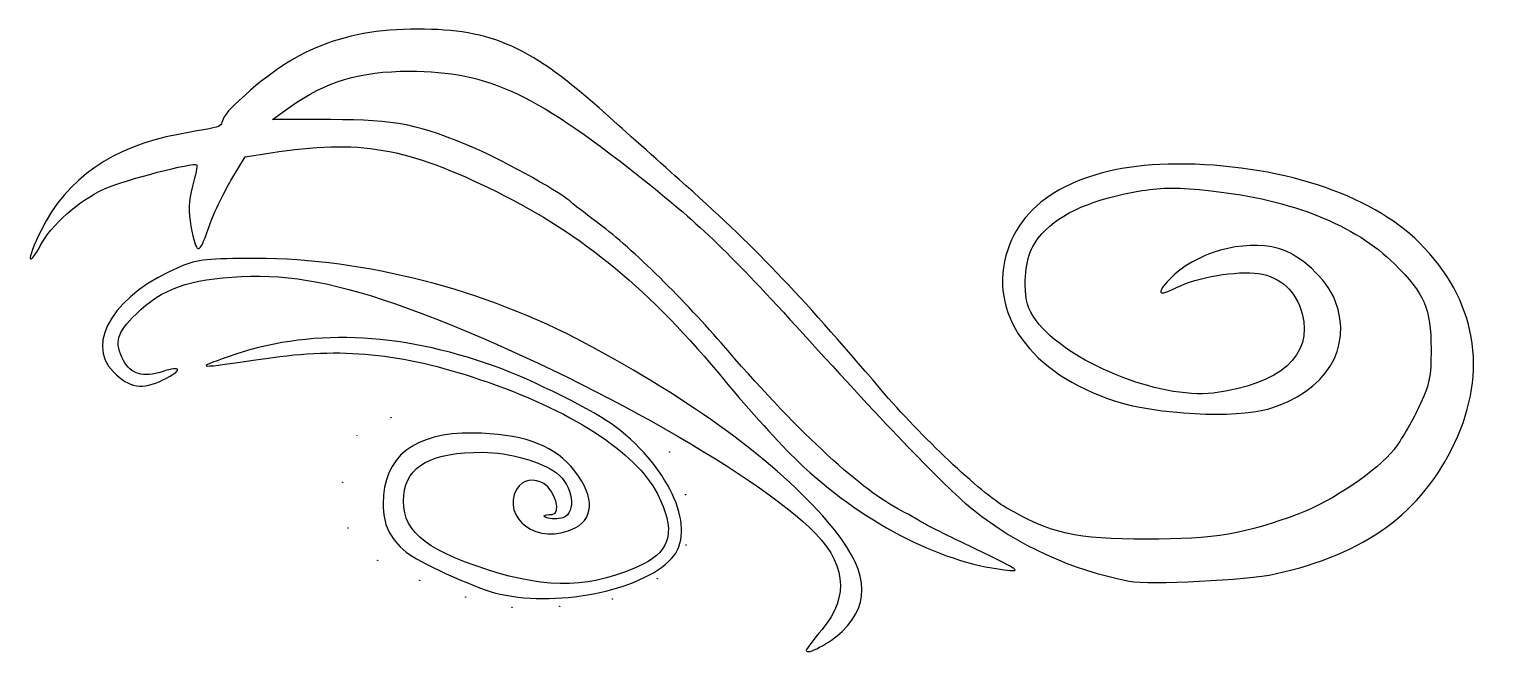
# Model space of a CAD drawing. Header units: centimetres. Extents: x -5.2 to 4.9, y -2.3 to 2.
import ezdxf

# ---------------------------------------------------------------- set-up
doc = ezdxf.new("R2010")
doc.units = ezdxf.units.CM
doc.header["$MEASUREMENT"] = 0
doc.header["$XCLIPFRAME"] = 0
doc.layers.add('Layer 1', color=7, linetype='Continuous')
picture_1 = doc.add_image_def('image1.jpg', size_in_pixel=(12, 12))
picture_2 = doc.add_image_def('image2.jpg', size_in_pixel=(13, 12))
picture_3 = doc.add_image_def('image3.jpg', size_in_pixel=(10, 10))
picture_4 = doc.add_image_def('image4.jpg', size_in_pixel=(13, 13))
picture_5 = doc.add_image_def('image5.jpg', size_in_pixel=(13, 12))
picture_6 = doc.add_image_def('image6.jpg', size_in_pixel=(15, 14))
picture_7 = doc.add_image_def('image7.jpg', size_in_pixel=(14, 13))
picture_8 = doc.add_image_def('image8.jpg', size_in_pixel=(13, 13))
picture_9 = doc.add_image_def('image9.jpg', size_in_pixel=(12, 11))
picture_10 = doc.add_image_def('image10.jpg', size_in_pixel=(10, 10))
picture_11 = doc.add_image_def('image11.jpg', size_in_pixel=(9, 8))
picture_12 = doc.add_image_def('image12.jpg', size_in_pixel=(15, 14))
picture_13 = doc.add_image_def('image13.jpg', size_in_pixel=(15, 14))
picture_14 = doc.add_image_def('image14.jpg', size_in_pixel=(15, 15))

msp = doc.modelspace()

# ---------------------------------------------------------------- linework, layer by layer
at = {"layer": 'Layer 1'}
for points, knots in [([(2.415, -1.763), (2.017, -1.686), (1.646, -1.517), (1.343, -1.273), (1.343, -1.273), (1.163, -1.128), (0.799, -0.754), (0.217, -0.113), (0.217, -0.113), (-0.303, 0.46), (-0.509, 0.661), (-0.879, 0.958), (-0.879, 0.958), (-1.663, 1.588), (-1.988, 1.741), (-2.537, 1.742), (-2.537, 1.742), (-2.879, 1.742), (-3.116, 1.671), (-3.357, 1.497), (-3.357, 1.497), (-3.357, 1.497), (-3.48, 1.409), (-3.48, 1.409), (-3.48, 1.409), (-3.48, 1.409), (-3.079, 1.409), (-3.079, 1.409), (-3.079, 1.409), (-2.628, 1.409), (-2.474, 1.378), (-2.077, 1.208), (-2.077, 1.208), (-1.879, 1.123), (-1.463, 0.889), (-1.422, 0.839), (-1.422, 0.839), (-1.414, 0.83), (-1.337, 0.771), (-1.25, 0.707), (-1.25, 0.707), (-1.034, 0.549), (-0.668, 0.193), (-0.393, -0.125), (-0.393, -0.125), (0.119, -0.718), (0.543, -1.115), (0.823, -1.265), (0.823, -1.265), (0.891, -1.301), (0.964, -1.342), (0.986, -1.357), (0.986, -1.357), (1.008, -1.371), (1.175, -1.455), (1.356, -1.542), (1.356, -1.542), (1.672, -1.694), (1.681, -1.7), (1.555, -1.685), (1.555, -1.685), (1.103, -1.632), (0.566, -1.35), (0.137, -0.941), (0.137, -0.941), (0.018, -0.827), (-0.208, -0.579), (-0.365, -0.388), (-0.365, -0.388), (-0.883, 0.24), (-1.341, 0.619), (-1.938, 0.914), (-1.938, 0.914), (-2.555, 1.22), (-2.883, 1.276), (-3.49, 1.181), (-3.49, 1.181), (-3.49, 1.181), (-3.667, 1.153), (-3.667, 1.153), (-3.667, 1.153), (-3.667, 1.153), (-3.765, 0.99), (-3.765, 0.99), (-3.765, 0.99), (-3.82, 0.9), (-3.89, 0.75), (-3.922, 0.657), (-3.922, 0.657), (-3.985, 0.473), (-4.002, 0.476), (-4.04, 0.677), (-4.04, 0.677), (-4.059, 0.775), (-4.056, 0.847), (-4.029, 0.951), (-4.029, 0.951), (-4.009, 1.028), (-3.996, 1.095), (-4, 1.099), (-4, 1.099), (-4.02, 1.119), (-4.495, 0.995), (-4.63, 0.935), (-4.63, 0.935), (-4.811, 0.854), (-5.004, 0.684), (-5.077, 0.541), (-5.077, 0.541), (-5.106, 0.484), (-5.136, 0.445), (-5.145, 0.453), (-5.145, 0.453), (-5.153, 0.462), (-5.12, 0.549), (-5.072, 0.648), (-5.072, 0.648), (-4.897, 1.004), (-4.571, 1.226), (-4.129, 1.308), (-4.129, 1.308), (-3.715, 1.383), (-3.892, 1.339), (-3.781, 1.47), (-3.781, 1.47), (-3.375, 1.877), (-3.018, 2.031), (-2.48, 2.031), (-2.48, 2.031), (-1.966, 2.031), (-1.702, 1.911), (-1.184, 1.447), (-1.184, 1.447), (-1.06, 1.336), (-0.834, 1.134), (-0.681, 0.997), (-0.681, 0.997), (-0.161, 0.534), (0.129, 0.233), (0.706, -0.445), (0.706, -0.445), (0.984, -0.771), (1.39, -1.154), (1.569, -1.258), (1.569, -1.258), (1.874, -1.436), (2.049, -1.475), (2.534, -1.475), (2.534, -1.475), (3.001, -1.475), (3.221, -1.438), (3.582, -1.3), (3.582, -1.3), (3.819, -1.209), (4.119, -1.007), (4.237, -0.858), (4.237, -0.858), (4.283, -0.8), (4.359, -0.671), (4.406, -0.572), (4.406, -0.572), (4.482, -0.411), (4.492, -0.364), (4.492, -0.166), (4.492, -0.166), (4.491, 0.11), (4.448, 0.212), (4.241, 0.417), (4.241, 0.417), (3.97, 0.686), (3.537, 0.858), (2.979, 0.92), (2.979, 0.92), (2.753, 0.945), (2.642, 0.945), (2.503, 0.921), (2.503, 0.921), (2.168, 0.865), (1.948, 0.77), (1.815, 0.625), (1.815, 0.625), (1.733, 0.537), (1.7, 0.435), (1.7, 0.273), (1.7, 0.273), (1.7, 0.161), (1.715, 0.113), (1.776, 0.028), (1.776, 0.028), (1.98, -0.253), (2.622, -0.515), (2.993, -0.47), (2.993, -0.47), (3.454, -0.413), (3.682, -0.21), (3.605, 0.075), (3.605, 0.075), (3.563, 0.231), (3.457, 0.328), (3.305, 0.351), (3.305, 0.351), (3.159, 0.373), (2.878, 0.325), (2.74, 0.255), (2.74, 0.255), (2.614, 0.191), (2.598, 0.212), (2.694, 0.313), (2.694, 0.313), (2.867, 0.495), (3.201, 0.589), (3.442, 0.524), (3.442, 0.524), (3.591, 0.483), (3.775, 0.314), (3.832, 0.164), (3.832, 0.164), (3.957, -0.162), (3.769, -0.463), (3.369, -0.58), (3.369, -0.58), (3.146, -0.645), (2.601, -0.617), (2.32, -0.526), (2.32, -0.526), (1.733, -0.336), (1.435, 0.082), (1.579, 0.515), (1.579, 0.515), (1.703, 0.888), (2.124, 1.101), (2.74, 1.104), (2.74, 1.104), (3.435, 1.106), (4.078, 0.898), (4.412, 0.563), (4.412, 0.563), (4.804, 0.17), (4.889, -0.317), (4.654, -0.814), (4.654, -0.814), (4.426, -1.295), (4.041, -1.575), (3.42, -1.713), (3.42, -1.713), (3.227, -1.756), (2.553, -1.789), (2.415, -1.763)], [0, 0, 0, 0, 0.015873, 0.015873, 0.015873, 0.015873, 0.031746, 0.031746, 0.031746, 0.031746, 0.047619, 0.047619, 0.047619, 0.047619, 0.063492, 0.063492, 0.063492, 0.063492, 0.079365, 0.079365, 0.079365, 0.079365, 0.095238, 0.095238, 0.095238, 0.095238, 0.111111, 0.111111, 0.111111, 0.111111, 0.126984, 0.126984, 0.126984, 0.126984, 0.142857, 0.142857, 0.142857, 0.142857, 0.15873, 0.15873, 0.15873, 0.15873, 0.174603, 0.174603, 0.174603, 0.174603, 0.190476, 0.190476, 0.190476, 0.190476, 0.206349, 0.206349, 0.206349, 0.206349, 0.222222, 0.222222, 0.222222, 0.222222, 0.238095, 0.238095, 0.238095, 0.238095, 0.253968, 0.253968, 0.253968, 0.253968, 0.269841, 0.269841, 0.269841, 0.269841, 0.285714, 0.285714, 0.285714, 0.285714, 0.301587, 0.301587, 0.301587, 0.301587, 0.31746, 0.31746, 0.31746, 0.31746, 0.333333, 0.333333, 0.333333, 0.333333, 0.349206, 0.349206, 0.349206, 0.349206, 0.365079, 0.365079, 0.365079, 0.365079, 0.380952, 0.380952, 0.380952, 0.380952, 0.396825, 0.396825, 0.396825, 0.396825, 0.412698, 0.412698, 0.412698, 0.412698, 0.428571, 0.428571, 0.428571, 0.428571, 0.444444, 0.444444, 0.444444, 0.444444, 0.460317, 0.460317, 0.460317, 0.460317, 0.47619, 0.47619, 0.47619, 0.47619, 0.492063, 0.492063, 0.492063, 0.492063, 0.507937, 0.507937, 0.507937, 0.507937, 0.52381, 0.52381, 0.52381, 0.52381, 0.539683, 0.539683, 0.539683, 0.539683, 0.555556, 0.555556, 0.555556, 0.555556, 0.571429, 0.571429, 0.571429, 0.571429, 0.587302, 0.587302, 0.587302, 0.587302, 0.603175, 0.603175, 0.603175, 0.603175, 0.619048, 0.619048, 0.619048, 0.619048, 0.634921, 0.634921, 0.634921, 0.634921, 0.650794, 0.650794, 0.650794, 0.650794, 0.666667, 0.666667, 0.666667, 0.666667, 0.68254, 0.68254, 0.68254, 0.68254, 0.698413, 0.698413, 0.698413, 0.698413, 0.714286, 0.714286, 0.714286, 0.714286, 0.730159, 0.730159, 0.730159, 0.730159, 0.746032, 0.746032, 0.746032, 0.746032, 0.761905, 0.761905, 0.761905, 0.761905, 0.777778, 0.777778, 0.777778, 0.777778, 0.793651, 0.793651, 0.793651, 0.793651, 0.809524, 0.809524, 0.809524, 0.809524, 0.825397, 0.825397, 0.825397, 0.825397, 0.84127, 0.84127, 0.84127, 0.84127, 0.857143, 0.857143, 0.857143, 0.857143, 0.873016, 0.873016, 0.873016, 0.873016, 0.888889, 0.888889, 0.888889, 0.888889, 0.904762, 0.904762, 0.904762, 0.904762, 0.920635, 0.920635, 0.920635, 0.920635, 0.936508, 0.936508, 0.936508, 0.936508, 0.952381, 0.952381, 0.952381, 0.952381, 0.968254, 0.968254, 0.968254, 0.968254, 1, 1, 1, 1]), ([(0.192, -2.239), (0.192, -2.232), (0.242, -2.167), (0.302, -2.095), (0.302, -2.095), (0.496, -1.865), (0.466, -1.628), (0.214, -1.393), (0.214, -1.393), (-0.256, -0.953), (-1.542, -0.253), (-2.546, 0.111), (-2.546, 0.111), (-3.022, 0.284), (-3.35, 0.347), (-3.694, 0.331), (-3.694, 0.331), (-4.054, 0.314), (-4.242, 0.247), (-4.418, 0.073), (-4.418, 0.073), (-4.553, -0.061), (-4.569, -0.12), (-4.504, -0.246), (-4.504, -0.246), (-4.455, -0.34), (-4.367, -0.366), (-4.239, -0.324), (-4.239, -0.324), (-4.099, -0.278), (-4.095, -0.313), (-4.233, -0.38), (-4.233, -0.38), (-4.376, -0.449), (-4.464, -0.435), (-4.574, -0.325), (-4.574, -0.325), (-4.775, -0.123), (-4.558, 0.218), (-4.11, 0.4), (-4.11, 0.4), (-3.994, 0.448), (-3.92, 0.455), (-3.591, 0.455), (-3.591, 0.455), (-2.842, 0.453), (-2.023, 0.242), (-1.325, -0.129), (-1.325, -0.129), (-0.598, -0.515), (-0.005, -0.951), (0.34, -1.353), (0.34, -1.353), (0.619, -1.678), (0.649, -1.905), (0.441, -2.108), (0.441, -2.108), (0.357, -2.189), (0.192, -2.276), (0.192, -2.239)], [0, 0, 0, 0, 0.0625, 0.0625, 0.0625, 0.0625, 0.125, 0.125, 0.125, 0.125, 0.1875, 0.1875, 0.1875, 0.1875, 0.25, 0.25, 0.25, 0.25, 0.3125, 0.3125, 0.3125, 0.3125, 0.375, 0.375, 0.375, 0.375, 0.4375, 0.4375, 0.4375, 0.4375, 0.5, 0.5, 0.5, 0.5, 0.5625, 0.5625, 0.5625, 0.5625, 0.625, 0.625, 0.625, 0.625, 0.6875, 0.6875, 0.6875, 0.6875, 0.75, 0.75, 0.75, 0.75, 0.8125, 0.8125, 0.8125, 0.8125, 0.875, 0.875, 0.875, 0.875, 1, 1, 1, 1]), ([(-1.951, -1.843), (-2.099, -1.804), (-2.487, -1.625), (-2.56, -1.563), (-2.56, -1.563), (-2.676, -1.464), (-2.718, -1.374), (-2.718, -1.231), (-2.718, -1.231), (-2.718, -0.908), (-2.505, -0.741), (-2.101, -0.745), (-2.101, -0.745), (-1.775, -0.749), (-1.561, -0.821), (-1.427, -0.973), (-1.427, -0.973), (-1.267, -1.155), (-1.255, -1.323), (-1.397, -1.397), (-1.397, -1.397), (-1.657, -1.531), (-1.906, -1.322), (-1.8, -1.133), (-1.8, -1.133), (-1.759, -1.058), (-1.678, -1.056), (-1.612, -1.093), (-1.612, -1.093), (-1.535, -1.136), (-1.489, -1.301), (-1.555, -1.304), (-1.555, -1.304), (-1.689, -1.31), (-1.547, -1.352), (-1.481, -1.327), (-1.481, -1.327), (-1.385, -1.291), (-1.412, -1.107), (-1.525, -1.019), (-1.525, -1.019), (-1.623, -0.944), (-1.858, -0.877), (-2.032, -0.877), (-2.032, -0.877), (-2.384, -0.876), (-2.556, -0.969), (-2.576, -1.172), (-2.576, -1.172), (-2.599, -1.404), (-2.449, -1.539), (-2.005, -1.683), (-2.005, -1.683), (-1.577, -1.822), (-1.272, -1.812), (-0.93, -1.646), (-0.93, -1.646), (-0.735, -1.552), (-0.705, -1.407), (-0.831, -1.163), (-0.831, -1.163), (-0.979, -0.875), (-1.432, -0.584), (-2.054, -0.376), (-2.054, -0.376), (-2.6, -0.194), (-2.999, -0.155), (-3.525, -0.232), (-3.525, -0.232), (-4.019, -0.304), (-4.017, -0.304), (-3.784, -0.221), (-3.784, -0.221), (-3.235, -0.025), (-2.617, -0.047), (-1.951, -0.286), (-1.951, -0.286), (-1.691, -0.379), (-1.254, -0.598), (-1.119, -0.702), (-1.119, -0.702), (-0.734, -0.998), (-0.556, -1.417), (-0.734, -1.608), (-0.734, -1.608), (-0.943, -1.832), (-1.549, -1.95), (-1.951, -1.843)], [0, 0, 0, 0, 0.043478, 0.043478, 0.043478, 0.043478, 0.086957, 0.086957, 0.086957, 0.086957, 0.130435, 0.130435, 0.130435, 0.130435, 0.173913, 0.173913, 0.173913, 0.173913, 0.217391, 0.217391, 0.217391, 0.217391, 0.26087, 0.26087, 0.26087, 0.26087, 0.304348, 0.304348, 0.304348, 0.304348, 0.347826, 0.347826, 0.347826, 0.347826, 0.391304, 0.391304, 0.391304, 0.391304, 0.434783, 0.434783, 0.434783, 0.434783, 0.478261, 0.478261, 0.478261, 0.478261, 0.521739, 0.521739, 0.521739, 0.521739, 0.565217, 0.565217, 0.565217, 0.565217, 0.608696, 0.608696, 0.608696, 0.608696, 0.652174, 0.652174, 0.652174, 0.652174, 0.695652, 0.695652, 0.695652, 0.695652, 0.73913, 0.73913, 0.73913, 0.73913, 0.782609, 0.782609, 0.782609, 0.782609, 0.826087, 0.826087, 0.826087, 0.826087, 0.869565, 0.869565, 0.869565, 0.869565, 0.913043, 0.913043, 0.913043, 0.913043, 1, 1, 1, 1])]:
    msp.add_open_spline(points, degree=3, knots=knots, dxfattribs=at)

# ---------------------------------------------------------------- pictures from other files: only their frames are drawn
at = {"layer": 'Layer 1', "color": 0}
image = msp.add_image(picture_11, insert=(-2.636, -0.753), size_in_units=(0.125, 0.111), dxfattribs=at)
image.set_boundary_path([(-2.64, -0.75), (-2.51, -0.64)])
image.dxf.flags = 3
image = msp.add_image(picture_10, insert=(-2.867, -0.905), size_in_units=(0.139, 0.139), dxfattribs=at)
image.set_boundary_path([(-2.87, -0.9), (-2.73, -0.77)])
image.dxf.flags = 3
image = msp.add_image(picture_3, insert=(-0.744, -1.021), size_in_units=(0.139, 0.139), dxfattribs=at)
image.set_boundary_path([(-0.74, -1.02), (-0.6, -0.88)])
image.dxf.flags = 3
image = msp.add_image(picture_9, insert=(-2.964, -1.246), size_in_units=(0.167, 0.153), dxfattribs=at)
image.set_boundary_path([(-2.96, -1.25), (-2.8, -1.08)])
image.dxf.flags = 3
image = msp.add_image(picture_1, insert=(-0.637, -1.346), size_in_units=(0.167, 0.167), dxfattribs=at)
image.set_boundary_path([(-0.64, -1.35), (-0.46, -1.18)])
image.dxf.flags = 3
image = msp.add_image(picture_8, insert=(-2.928, -1.593), size_in_units=(0.181, 0.181), dxfattribs=at)
image.set_boundary_path([(-2.93, -1.59), (-2.74, -1.4)])
image.dxf.flags = 3
image = msp.add_image(picture_2, insert=(-0.634, -1.696), size_in_units=(0.181, 0.167), dxfattribs=at)
image.set_boundary_path([(-0.63, -1.7), (-0.45, -1.52)])
image.dxf.flags = 3
image = msp.add_image(picture_7, insert=(-2.727, -1.818), size_in_units=(0.194, 0.181), dxfattribs=at)
image.set_boundary_path([(-2.73, -1.82), (-2.53, -1.62)])
image.dxf.flags = 3
image = msp.add_image(picture_6, insert=(-2.441, -1.97), size_in_units=(0.208, 0.194), dxfattribs=at)
image.set_boundary_path([(-2.44, -1.97), (-2.23, -1.76)])
image.dxf.flags = 3
image = msp.add_image(picture_4, insert=(-0.829, -1.946), size_in_units=(0.181, 0.181), dxfattribs=at)
image.set_boundary_path([(-0.83, -1.95), (-0.65, -1.76)])
image.dxf.flags = 3
at = {"layer": 'Layer 1'}
image = msp.add_image(picture_14, insert=(-2.129, -2.1), size_in_units=(0.208, 0.208), dxfattribs=at)
image.set_boundary_path([(-2.13, -2.1), (-1.92, -1.89)])
image.dxf.flags = 3
at = {"layer": 'Layer 1', "color": 0}
image = msp.add_image(picture_5, insert=(-1.133, -2.073), size_in_units=(0.181, 0.167), dxfattribs=at)
image.set_boundary_path([(-1.13, -2.07), (-0.95, -1.9)])
image.dxf.flags = 3
at = {"layer": 'Layer 1'}
image = msp.add_image(picture_13, insert=(-1.814, -2.158), size_in_units=(0.208, 0.194), dxfattribs=at)
image.set_boundary_path([(-1.81, -2.16), (-1.6, -1.95)])
image.dxf.flags = 3
image = msp.add_image(picture_12, insert=(-1.492, -2.152), size_in_units=(0.208, 0.194), dxfattribs=at)
image.set_boundary_path([(-1.49, -2.15), (-1.28, -1.95)])
image.dxf.flags = 3

doc.saveas('drawing.dxf')
